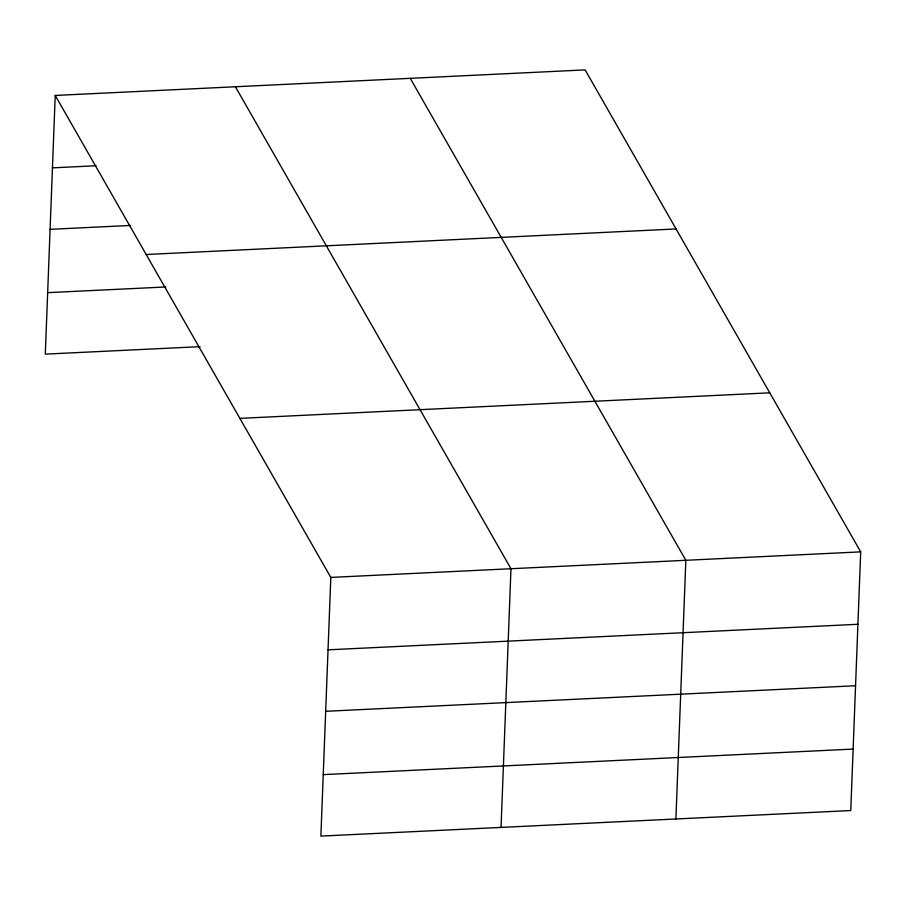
<?xml version="1.0" encoding="UTF-8"?>
<svg xmlns="http://www.w3.org/2000/svg" width="906" height="906" viewBox="0 0 906 906"><rect width="100%" height="100%" fill="white"/><g stroke="black" fill="none" stroke-linecap="round" stroke-linejoin="round"><path stroke-width="1.36" d="M55.232 95.447L330.815 577.416L320.883 836.102L850.768 810.553L860.7 551.867L585.117 69.898L55.232 95.447L45.3 354.133L200.124 346.658M501.041 827.416L510.973 568.73L235.401 86.761M675.899 818.979L685.842 560.304L410.259 78.335M52.457 167.859L96.093 165.764M50.09 229.331L130.317 225.458M146.183 254.507L676.057 228.946M47.667 292.661L165.889 286.964M239.875 418.368L769.76 392.819M330.815 577.416L860.7 551.867M328.04 649.828L857.914 624.279M325.673 711.301L855.558 685.751M323.238 774.63L853.124 749.081"/></g></svg>
